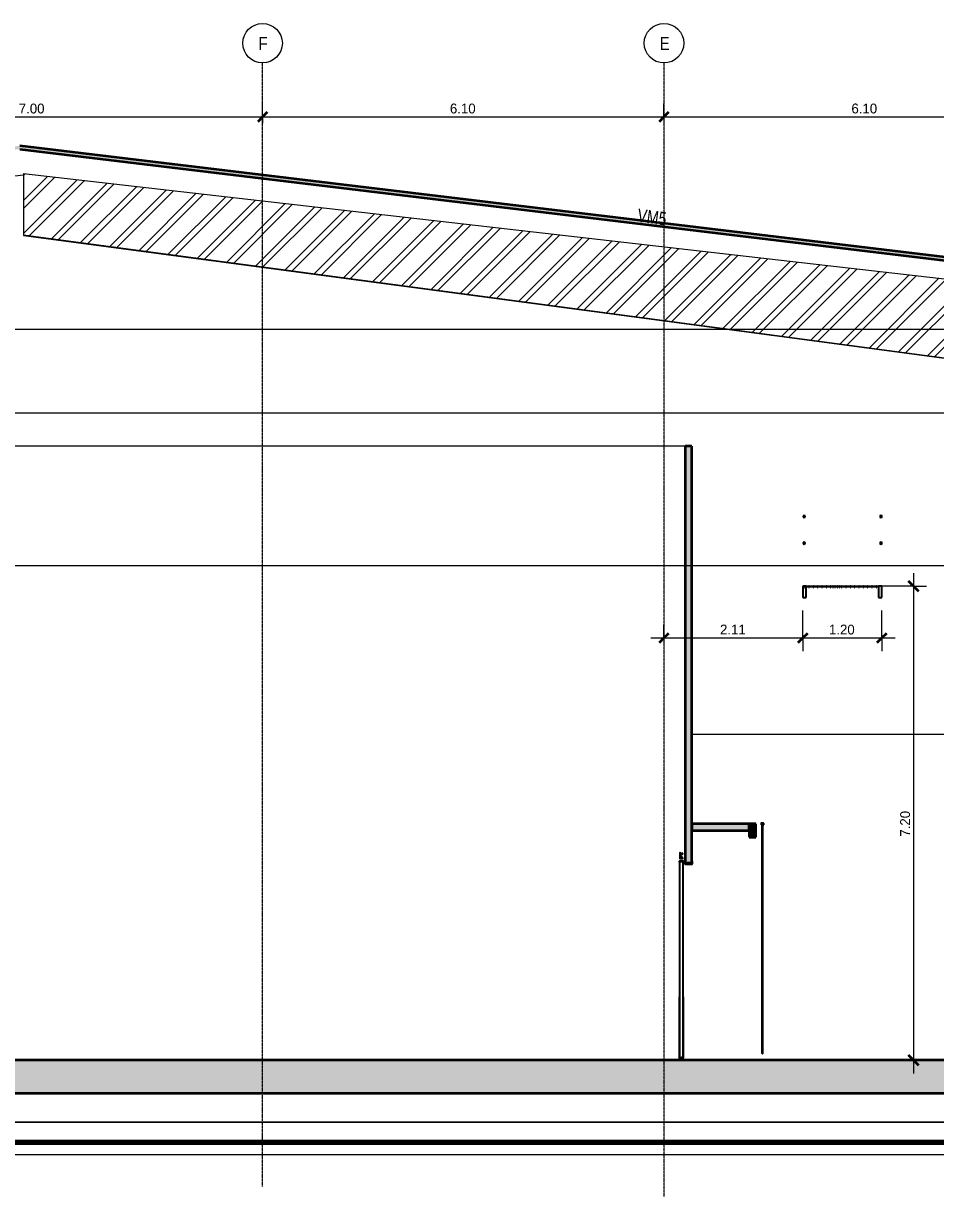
# Model space of a CAD drawing. Header units: centimetres. Extents: x -6716 to 10697, y -285 to 1669.
# Drawn here: x -4132 to -2746, y -113 to 1669 of the extents above; entities that cross this region are included whole.
import ezdxf

# ---------------------------------------------------------------- set-up
doc = ezdxf.new("R2010")
doc.units = ezdxf.units.CM
doc.linetypes.add('Centre', pattern=[3.175, 0.635, -0.475, 1.59, -0.475])
doc.linetypes.add('Grid Line', pattern=[2.2225, 1.27, -0.3175, 0.3175, -0.3175])
for name, color, linetype, lineweight in [('A-ANNO-DIMS', 7, 'Continuous', 9), ('A-ANNO-DIMS-100', 7, 'Continuous', 9), ('A-CLNG', 7, 'Continuous', 9), ('A-DOOR', 7, 'Continuous', 9), ('A-FLOR', 7, 'Continuous', 9), ('A-FLOR-HRAL', 7, 'Continuous', 9), ('A-FLOR-LEVL', 7, 'Continuous', 9), ('A-FLOR-PATT', 7, 'Continuous', 35), ('A-GENM', 7, 'Continuous', 9), ('A-ROOF', 7, 'Continuous', 9), ('A-ROOF-PATT', 7, 'Continuous', 35), ('A-WALL-PATT', 7, 'Continuous', 35), ('C-BLDG-PADS', 7, 'Continuous', 9), ('C-TOPO', 7, 'Continuous', 9), ('I-WALL', 7, 'Continuous', 9), ('S-BEAM', 7, 'Continuous', 9), ('S-BEAM-IDEN', 7, 'Continuous', 18), ('S-GRID', 7, 'Continuous', 9), ('S-GRID-IDEN', 7, 'Continuous', 9)]:
    doc.layers.add(name, color=color, linetype=linetype, lineweight=lineweight)
doc.styles.add('Century Gothic_1', font='GOTHIC.TTF', dxfattribs={"height": 15})
doc.styles.add('Century Gothic_2', font='GOTHIC.TTF', dxfattribs={"width": 0.8, "height": 20})
doc.styles.add('Saira Condensed', font='SairaCondensed-Regular.ttf', dxfattribs={"height": 20})
doc.dimstyles.new('FCA_N_Cotas_E100', dxfattribs={"dimscale": 30.48, "dimtxt": 15.662524, "dimasz": 0.492126, "dimexe": 0.656168, "dimexo": 0.656168, "dimgap": 0.032808, "dimtad": 1, "dimlfac": 0.01, "dimrnd": 0.01, "dimzin": 0, "dimdsep": 46, "dimtxsty": 'Century Gothic_1', "dimblk1": 'OBLIQUE', "dimblk2": 'OBLIQUE', "dimsah": 1, "dimcen": 0.09, "dimdle": 0.656168, "dimadec": 3, "dimazin": 2, "dimtfac": 1, "dimtdec": 4, "dimtix": 1, "dimtmove": 0, "dimatfit": 3, "dimfxl": 1, "dimtvp": 1, "dimtolj": 1, "dimtzin": 0, "dimarcsym": 2})
pattern_1 = [(45, (0, 0), (-25.14472, 25.14472), []), (45, (0, 38.1), (-25.14472, 25.14472), [])]

# ---------------------------------------------------------------- blocks, each defined once
blk = doc.blocks.new('Doors-Door-sets- LAHET-LAH010005 - 2_10 x 3_00-1584137-Elevación Eje 23')
at = {"layer": 'A-DOOR', "color": 254, "lineweight": 25, "true_color": 0xcccccc}
for p, q in [((-3135.2, 396.4), (-3135.2, 394.9)), ((-3135.2, 394.9), (-3135.2, 394.7)), ((-3135.1, 394.7), (-3135.1, 396.3)), ((-3129.4, 395.4), (-3135.1, 395.4)), ((-3135.1, 395.4), (-3135.1, 97.9)), ((-3129.4, 396.6), (-3135, 396.6)), ((-3135, 396.4), (-3134.9, 396.4)), ((-3134.5, 408.8), (-3134.8, 407.1)), ((-3134.8, 407.1), (-3134.8, 402.8)), ((-3134.8, 402.8), (-3134.5, 400.9)), ((-3134.8, 396.3), (-3134.8, 395.8)), ((-3134.5, 400.9), (-3134.7, 400.7)), ((-3134.7, 400.5), (-3130.3, 400.5)), ((-3134.7, 395.8), (-3134.7, 396.4)), ((-3134.4, 395.8), (-3134.7, 395.8)), ((-3134.7, 395.7), (-3134.4, 395.7)), ((-3134.6, 396.4), (-3129.5, 396.4)), ((-3134.1, 409), (-3134.4, 409)), ((-3134.4, 395.7), (-3134.4, 395.8)), ((-3134, 403.5), (-3134, 406.9)), ((-3133.8, 402.5), (-3134, 403.5)), ((-3133.9, 408.3), (-3133.9, 408.7)), ((-3133.3, 408.3), (-3133.9, 408.3)), ((-3133.9, 407.5), (-3133.9, 408.1)), ((-3133.9, 408.1), (-3133.3, 408.1)), ((-3130.7, 407.5), (-3133.9, 407.5)), ((-3133.8, 407.1), (-3130.6, 407.1)), ((-3132.4, 403.7), (-3133.8, 402.5)), ((-3133.3, 408.1), (-3133.3, 408.3)), ((-3131.9, 403.7), (-3132.4, 403.7)), ((-3130.5, 402.5), (-3131.9, 403.7)), ((-3130.6, 408.3), (-3131.4, 408.3)), ((-3131.4, 408.3), (-3131.4, 408.1)), ((-3131.4, 408.1), (-3130.7, 408.1)), ((-3130.7, 408.1), (-3130.7, 407.5)), ((-3130.4, 402.5), (-3130.5, 402.5)), ((-3130.4, 407.2), (-3130.4, 408.1)), ((-3130.4, 400.9), (-3130.4, 402.5)), ((-3130.2, 400.7), (-3130.4, 400.9)), ((-3130.2, 395.3), (-3130.2, 394.4)), ((-3129.4, 395.4), (-3130.1, 395.4)), ((-3130.1, 394.5), (-3130.1, 395.2)), ((-3130.1, 394.3), (-3130, 394.2)), ((-3130, 395.2), (-3129.4, 395.2)), ((-3129.4, 394.4), (-3130, 394.4)), ((-3130, 394.2), (-3130, 394.3)), ((-3130, 394.3), (-3129.9, 394.2)), ((-3129.2, 395.3), (-3129.9, 395)), ((-3129.9, 394.8), (-3129.2, 394.5)), ((-3129.9, 394.2), (-3129.8, 394.3)), ((-3129.8, 393.8), (-3129.9, 393.7)), ((-3129.8, 394.3), (-3129.8, 394.2)), ((-3129.8, 394.2), (-3129.8, 393.8)), ((-3129.8, 393.6), (-3129.6, 393.8)), ((-3129.4, 395.8), (-3129.7, 395.8)), ((-3129.7, 395.8), (-3129.7, 395.7)), ((-3129.7, 395.7), (-3129.4, 395.7)), ((-3129.6, 393.8), (-3129.6, 394.3)), ((-3129.6, 394.3), (-3129.4, 394.3)), ((-3129.4, 396.4), (-3129.4, 395.8)), ((-3129.4, 395.7), (-3129.4, 395.4)), ((-3129.4, 97.9), (-3129.4, 395.4)), ((-3129.4, 395.2), (-3129.4, 395.1)), ((-3129.4, 395.1), (-3129.2, 395.1)), ((-3129.2, 394.6), (-3129.4, 394.6)), ((-3129.4, 394.6), (-3129.4, 394.4)), ((-3129.4, 394.3), (-3129.4, 393.3)), ((-3129.4, 393.3), (-3129.3, 393.3)), ((-3129.2, 395.1), (-3129.2, 396.5)), ((-3129.2, 396.1), (-3129.2, 395.3)), ((-3127.7, 396.1), (-3129.2, 396.1)), ((-3129.2, 393.4), (-3129.2, 394.6)), ((-3129.2, 394.5), (-3129.2, 393.6)), ((-3129.2, 393.6), (-3127.7, 393.6)), ((-3129.1, 393.8), (-3129.1, 396)), ((-3129.1, 396), (-3127.7, 396)), ((-3127.7, 393.8), (-3129.1, 393.8)), ((-3126.5, 401), (-3126.7, 400)), ((-3126.7, 400), (-3126.7, 392.1)), ((-3126.6, 400), (-3126.4, 401)), ((-3126.6, 392.2), (-3126.6, 400)), ((-3126.4, 401), (-3126.5, 401)), ((-3116.3, 397), (-3116.4, 397)), ((-3116.4, 397), (-3116.1, 396)), ((-3116, 396), (-3116.3, 397)), ((-3116.1, 396), (-3116.1, 392.2)), ((-3116, 392.1), (-3116, 396)), ((-3126.6, 392), (-3116.1, 392)), ((-3116.2, 392.1), (-3126.5, 392.1)), ((-3135.4, 190.1), (-3135.4, 100.1)), ((-3135.1, 190.1), (-3135.4, 190.1)), ((-3135.1, 100.1), (-3135.1, 190.1)), ((-3129.1, 190.1), (-3129.4, 190.1)), ((-3129.4, 190.1), (-3129.4, 100.1)), ((-3129.1, 100.1), (-3129.1, 190.1)), ((-3135.6, 98.1), (-3136.3, 97.3)), ((-3136.3, 97.3), (-3134.9, 95.5)), ((-3134.6, 95.7), (-3135.8, 97.3)), ((-3135.8, 97.3), (-3134.7, 97.3)), ((-3135.6, 99.7), (-3135.6, 98.1)), ((-3135.4, 100.1), (-3135.1, 100.1)), ((-3135.2, 97.5), (-3135.2, 100.1)), ((-3135.2, 99.4), (-3135.2, 99.2)), ((-3135.2, 99.2), (-3135.2, 97.7)), ((-3134.7, 97.5), (-3135.2, 97.5)), ((-3135.1, 97.8), (-3135.1, 99.4)), ((-3135.1, 97.9), (-3129.4, 97.9)), ((-3134.9, 97.7), (-3135, 97.7)), ((-3135, 97.5), (-3129.4, 97.5)), ((-3134.8, 98.3), (-3134.8, 97.8)), ((-3134.4, 98.4), (-3134.7, 98.4)), ((-3134.7, 97.7), (-3134.7, 98.3)), ((-3134.7, 98.3), (-3134.4, 98.3)), ((-3134.7, 97.3), (-3134.7, 97.5)), ((-3129.5, 97.7), (-3134.6, 97.7)), ((-3134.4, 98.3), (-3134.4, 98.4)), ((-3129.5, 97.5), (-3132.2, 97.5)), ((-3132.2, 97.5), (-3132.2, 97.3)), ((-3132.2, 97.3), (-3130.2, 97.3)), ((-3130.2, 97.3), (-3131.4, 97.3)), ((-3131.4, 97.1), (-3130.3, 97.1)), ((-3130.2, 99.7), (-3130.2, 98.8)), ((-3130.2, 97), (-3130.2, 95.4)), ((-3130, 99.9), (-3130.1, 99.8)), ((-3130.1, 98.9), (-3130.1, 99.6)), ((-3130.1, 98.7), (-3129.4, 98.7)), ((-3129.9, 99.9), (-3130, 99.8)), ((-3130, 99.8), (-3130, 99.9)), ((-3130, 99.7), (-3129.4, 99.7)), ((-3129.4, 98.9), (-3130, 98.9)), ((-3130, 95.4), (-3130, 97.1)), ((-3130, 97.1), (-3129.5, 94.8)), ((-3129.9, 100.4), (-3129.8, 100.3)), ((-3129.8, 99.8), (-3129.9, 99.9)), ((-3129.6, 100.3), (-3129.8, 100.5)), ((-3129.8, 100.3), (-3129.8, 99.9)), ((-3129.8, 99.9), (-3129.8, 99.8)), ((-3129.4, 98.4), (-3129.7, 98.4)), ((-3129.7, 98.4), (-3129.7, 98.3)), ((-3129.7, 98.3), (-3129.4, 98.3)), ((-3129.6, 99.8), (-3129.6, 100.3)), ((-3129.4, 99.8), (-3129.6, 99.8)), ((-3129.1, 94.5), (-3129.5, 97.5)), ((-3129.3, 100.8), (-3129.4, 100.8)), ((-3129.4, 100.8), (-3129.4, 99.8)), ((-3129.4, 100.1), (-3129.1, 100.1)), ((-3129.4, 99.7), (-3129.4, 99.5)), ((-3129.4, 99.5), (-3129.2, 99.5)), ((-3129.2, 99), (-3129.4, 99)), ((-3129.4, 99), (-3129.4, 98.9)), ((-3129.4, 98.7), (-3129.4, 98.4)), ((-3129.4, 98.3), (-3129.4, 97.7)), ((-3129.2, 99.5), (-3129.2, 100.7)), ((-3129.2, 97.6), (-3129.2, 99))]:
    blk.add_line(p, q, dxfattribs=at)
for centre, radius, start, end in [((-3135, 396.4), 0.196, 90, 180), ((-3135.1, 394.7), 0.05, 193.6477, 16.3523), ((-3135, 396.3), 0.0499, 90, 179.8798), ((-3134.9, 396.3), 0.0508, 0.224, 90), ((-3134.7, 400.6), 0.0991, 133.3468, 270), ((-3134.7, 395.8), 0.146, 180.224, 270.3636), ((-3134.6, 396.4), 0.057, 89.9178, 179.8182), ((-3134.4, 408.8), 0.198, 90.6467, 171.0274), ((-3134.4, 395.7), 0.0565, 270.3636, 0), ((-3134.1, 408.8), 0.208, 341.6838, 90.6467), ((-3133.8, 406.9), 0.212, 90, 180), ((-3130.6, 408.1), 0.141, 360, 90), ((-3130.6, 407.2), 0.141, 270, 0), ((-3130.3, 400.6), 0.103, 270, 46.6532), ((-3130.1, 395.3), 0.1, 90, 180), ((-3130.1, 394.4), 0.104, 180, 284.8169), ((-3130, 395.2), 0.0612, 90, 180), ((-3130, 394.5), 0.0612, 180, 270), ((-3129.8, 394.9), 0.15, 105.2981, 254.7019), ((-3129.8, 393.7), 0.0599, 120.3449, 329.6551), ((-3129.7, 395.7), 0.0575, 180, 275.477), ((-3129.5, 396.4), 0.0607, 0, 89.9178), ((-3129.4, 396.5), 0.156, 0, 90), ((-3129.3, 393.4), 0.0939, 270, 0), ((-3128, 394.9), 1.28, 282.9983, 77.0017), ((-3128, 394.9), 1.13, 283.4892, 76.5108), ((-3126.5, 392.2), 0.1, 180.0125, 270), ((-3116.2, 392.2), 0.1, 270, 359.9744), ((-3126.6, 392.1), 0.1, 180, 270), ((-3116.1, 392.1), 0.1, 270, 0), ((-3135.2, 99.7), 0.4, 90, 180), ((-3135.1, 99.4), 0.05, 343.6477, 166.3523), ((-3135, 97.7), 0.196, 180, 270), ((-3135, 97.8), 0.0499, 180.1202, 270), ((-3134.9, 97.8), 0.0508, 270, 359.776), ((-3134.7, 95.6), 0.2, 209.2065, 30.7935), ((-3134.7, 98.3), 0.146, 89.6364, 179.776), ((-3134.6, 97.7), 0.057, 180.1818, 270.0822), ((-3134.4, 98.4), 0.0565, 0, 89.6364), ((-3131.4, 97.2), 0.1, 90, 270), ((-3130.5, 96.9), 0.255, 31.7199, 58.2801), ((-3130.1, 99.7), 0.104, 75.1831, 180), ((-3130.1, 98.8), 0.1, 180, 270), ((-3130.2, 97.1), 0.2, 0, 90), ((-3130.2, 97.1), 0.2, 0, 90), ((-3130.1, 95.4), 0.1, 180, 0), ((-3130, 99.6), 0.0612, 90, 180), ((-3130, 98.9), 0.0612, 180, 270), ((-3129.8, 100.4), 0.0599, 30.3449, 239.6551), ((-3129.5, 94.4), 0.4, 90, 15), ((-3129.5, 94.4), 0.35, 0, 180), ((-3129.5, 94.4), 0.35, 180, 0), ((-3129.7, 98.4), 0.0575, 84.523, 180), ((-3129.5, 97.7), 0.0607, 270.0822, 0), ((-3129.4, 97.6), 0.156, 270, 0), ((-3129.3, 100.7), 0.0939, 0, 90)]:
    blk.add_arc(centre, radius, start, end, dxfattribs=at)
blk = doc.blocks.new('FCA_N_Cortina Plastico Industrial - 4_90x3_00-1685725-Elevación Eje 23')
at = {"layer": 'A-GENM', "color": 254, "true_color": 0xe5e5e5}
for p, q in [((-3011.1, 453.8), (-3011.6, 453.3)), ((-3011.6, 453.3), (-3011.2, 453.6)), ((-3011.6, 453.3), (-3011.6, 453.3)), ((-3010.4, 454.7), (-3011.2, 454)), ((-3011.2, 453.9), (-3011.1, 453.8)), ((-3011, 453.8), (-3011.1, 453.9)), ((-3011, 454), (-3010.3, 454.6)), ((-3008.3, 454.7), (-3010.4, 454.7)), ((-3010.3, 454.6), (-3008.3, 454.6)), ((-3009.8, 449.5), (-3009.8, 450.7)), ((-3009.7, 451.4), (-3009.7, 450.7)), ((-3009.7, 109.1), (-3009.7, 449.5)), ((-3009.5, 450.7), (-3009.5, 451.1)), ((-3009.4, 451.1), (-3009.5, 451.1)), ((-3009.2, 450.7), (-3009.5, 450.7)), ((-3009.5, 449.5), (-3009.1, 449.5)), ((-3009.4, 451.1), (-3009.4, 450.7)), ((-3009.2, 451.1), (-3009.2, 450.7)), ((-3009.2, 449.9), (-3009.1, 449.9)), ((-3009.1, 450.7), (-3009.1, 451.4)), ((-3009.1, 449.9), (-3009.1, 450.1)), ((-3009, 451.4), (-3009, 450.7)), ((-3008.9, 109.1), (-3008.9, 449.5)), ((-3008.8, 449.5), (-3008.8, 450.7)), ((-3008.8, 450.7), (-3008.8, 450.7)), ((-3008.8, 449.5), (-3008.8, 450.7)), ((-3008.8, 449.5), (-3008.8, 449.5)), ((-3007.5, 454), (-3008.3, 454.7)), ((-3008.3, 454.6), (-3007.6, 454)), ((-3007.5, 453.9), (-3007.6, 453.8)), ((-3009.9, 109), (-3010, 107.6)), ((-3010, 107.6), (-3010, 105)), ((-3009.7, 109.1), (-3009.7, 109.1)), ((-3008.9, 109.1), (-3009.6, 109.1)), ((-3009.6, 109.1), (-3009, 109.1)), ((-3009.1, 109), (-3009.5, 109)), ((-3008.9, 109.1), (-3009, 109.1)), ((-3008.9, 109.1), (-3008.9, 109.1)), ((-3008.8, 109), (-3008.6, 107.6)), ((-3008.8, 109), (-3008.6, 107.6)), ((-3008.8, 109), (-3008.8, 109)), ((-3008.6, 107.6), (-3008.7, 107.6)), ((-3008.6, 107.6), (-3008.6, 105)), ((-3010, 105), (-3009.9, 104.1)), ((-3009.7, 104), (-3009.1, 104)), ((-3009.7, 104), (-3008.9, 104)), ((-3009.7, 104), (-3008.9, 104)), ((-3009.7, 104), (-3008.9, 104)), ((-3009.6, 104), (-3008.9, 104)), ((-3009.1, 104.1), (-3009.5, 104.1)), ((-3009, 104), (-3008.9, 104)), ((-3008.6, 105), (-3008.8, 104.1)), ((-3008.6, 105), (-3008.8, 104.1)), ((-3008.8, 104.1), (-3008.8, 104.1)), ((-3008.6, 105), (-3008.7, 105))]:
    blk.add_line(p, q, dxfattribs=at)
at = {"layer": 'A-GENM', "color": 254, "lineweight": 25, "true_color": 0xcccccc}
for p, q in [((-3011, 453.9), (-3011.3, 453.5)), ((-3011.3, 453.5), (-3011.3, 451.4)), ((-3011.3, 451.4), (-3007.3, 451.4)), ((-3007.5, 454), (-3011.1, 454)), ((-3011.1, 453.9), (-3011, 453.9)), ((-3009.5, 450.7), (-3009.8, 450.7)), ((-3009.8, 450.7), (-3009.8, 449.5)), ((-3009.8, 449.5), (-3009.6, 449.5)), ((-3009.6, 449.5), (-3009.7, 449.5)), ((-3009.7, 449.5), (-3009.7, 109.1)), ((-3009.6, 109.1), (-3009.6, 449.5)), ((-3009.5, 449.5), (-3009.5, 450.7)), ((-3008.8, 450.7), (-3009.1, 450.7)), ((-3009.1, 450.7), (-3009.1, 449.5)), ((-3009.1, 449.5), (-3008.9, 449.5)), ((-3008.9, 449.5), (-3009, 449.5)), ((-3009, 449.5), (-3009, 109.1)), ((-3008.9, 109.1), (-3008.9, 449.5)), ((-3008.8, 449.5), (-3008.8, 450.7)), ((-3007.3, 453.5), (-3007.6, 453.9)), ((-3007.6, 453.9), (-3007.5, 453.9)), ((-3007.3, 451.4), (-3007.3, 453.5)), ((-3009.8, 109), (-3010, 107.6)), ((-3010, 107.6), (-3010, 105)), ((-3009.7, 109.1), (-3009.6, 109.1)), ((-3009.3, 107.6), (-3009.5, 109)), ((-3009.1, 109), (-3009.3, 107.6)), ((-3009.3, 105), (-3009.3, 107.6)), ((-3009.3, 107.6), (-3009.3, 105)), ((-3009, 109.1), (-3008.9, 109.1)), ((-3008.7, 107.6), (-3008.8, 109)), ((-3008.7, 105), (-3008.7, 107.6)), ((-3010, 105), (-3009.8, 104.1)), ((-3009.5, 104.1), (-3009.3, 105)), ((-3009.3, 105), (-3009.1, 104.1)), ((-3008.8, 104.1), (-3008.7, 105))]:
    blk.add_line(p, q, dxfattribs=at)
at = {"layer": 'A-GENM', "color": 254, "lineweight": 25, "true_color": 0xcccccc, "flags": 128}
for points in [[(-3009.5, 109), (-3009.5, 109), (-3009.5, 109), (-3009.5, 109.1), (-3009.6, 109.1), (-3009.6, 109.1), (-3009.7, 109.1), (-3009.7, 109.1), (-3009.7, 109.1), (-3009.8, 109), (-3009.8, 109), (-3009.8, 109)], [(-3008.8, 109), (-3008.8, 109), (-3008.8, 109), (-3008.9, 109.1), (-3008.9, 109.1), (-3008.9, 109.1), (-3009, 109.1), (-3009, 109.1), (-3009.1, 109.1), (-3009.1, 109), (-3009.1, 109), (-3009.1, 109)], [(-3009.8, 104.1), (-3009.8, 104.1), (-3009.8, 104.1), (-3009.7, 104), (-3009.7, 104), (-3009.7, 104), (-3009.6, 104), (-3009.6, 104), (-3009.5, 104), (-3009.5, 104.1), (-3009.5, 104.1), (-3009.5, 104.1)], [(-3009.1, 104.1), (-3009.1, 104.1), (-3009.1, 104.1), (-3009.1, 104), (-3009, 104), (-3009, 104), (-3008.9, 104), (-3008.9, 104), (-3008.9, 104), (-3008.8, 104.1), (-3008.8, 104.1), (-3008.8, 104.1)]]:
    blk.add_lwpolyline(points, dxfattribs=at)
at = {"layer": 'A-GENM', "color": 254, "true_color": 0xe5e5e5}
for centre, radius, start, end in [((-3011.1, 453.9), 0.0748, 140.3469, 223.8924), ((-3007.5, 453.9), 0.111, 311.5989, 43.8328)]:
    blk.add_arc(centre, radius, start, end, dxfattribs=at)
at = {"layer": 'A-GENM', "color": 254, "lineweight": 25, "true_color": 0xcccccc}
for centre, start, end in [((-3011.1, 453.9), 90, 270), ((-3007.5, 453.9), 270, 90)]:
    blk.add_arc(centre, 0.075, start, end, dxfattribs=at)
at = {"layer": 'A-GENM', "color": 254, "true_color": 0xe5e5e5}
for centre, major_axis, start_param, end_param in [((-3009.4, 451.1), (0, 0.13), 0.261799, 1.308997), ((-3009.4, 451.1), (0, 0.13), 0.261799, 1.308997), ((-3009.4, 451.1), (0, 0.13), 0.261799, 1.308997), ((-3009.4, 451.1), (0, 0.13), 4.712389, 7.853982), ((-3009.3, 451.1), (0, 0.13), 5.759587, 7.853982), ((-3009.3, 451.1), (0, 0.13), 5.759587, 7.853982), ((-3009.3, 451.1), (0, 0.13), 5.759587, 7.853982), ((-3009.3, 451.1), (0, 0.13), 5.759587, 7.853982), ((-3009.4, 451.1), (0, 0.13), 4.974188, 6.021386), ((-3009.4, 451.1), (0, 0.13), 4.974188, 6.021386), ((-3009.4, 451.1), (0, 0.13), 4.974188, 6.021386), ((-3009.7, 450.3), (0, 0.502), 4.287339, 5.133492), ((-3009.2, 449.9), (0, 0.0841), 3.141593, 4.38868), ((-3009.6, 450.3), (0, 0.502), 4.287339, 4.921954), ((-3009.1, 449.9), (0, 0.0841), 3.141593, 3.344856), ((-3009.7, 108.9), (0, 0.162), 0.373021, 1.367745), ((-3009.7, 108.9), (0, 0.162), 0.373021, 1.367745), ((-3009.7, 108.9), (0, 0.162), 6.158845, 7.650931), ((-3009.7, 108.9), (0, 0.162), 4.91544, 5.910164), ((-3009.7, 108.9), (0, 0.162), 4.91544, 5.910164), ((-3009.7, 108.9), (0, 0.162), 4.91544, 5.910164), ((-3008.9, 108.9), (0, 0.162), 0.373021, 1.367745), ((-3008.9, 108.9), (0, 0.162), 0.373021, 1.367745), ((-3008.9, 108.9), (0, 0.162), 0.373021, 1.367745), ((-3008.9, 108.9), (0, 0.162), 0.373021, 1.367745), ((-3008.9, 108.9), (0, 0.162), 4.91544, 5.910164), ((-3008.9, 108.9), (0, 0.162), 4.91544, 5.910164), ((-3008.9, 108.9), (0, 0.162), 4.91544, 5.910164), ((-3008.9, 108.9), (0, 0.162), 4.91544, 6.158845), ((-3009.7, 104.2), (0, 0.161), 1.779716, 4.50347), ((-3009.7, 104.2), (0, 0.161), 1.779716, 4.50347), ((-3009.7, 104.2), (0, 0.161), 1.779716, 4.50347), ((-3008.9, 104.2), (0, 0.161), 1.779716, 4.50347), ((-3008.9, 104.2), (0, 0.161), 1.779716, 4.50347), ((-3008.9, 104.2), (0, 0.161), 1.779716, 4.50347), ((-3008.9, 104.2), (0, 0.161), 1.779716, 4.50347)]:
    blk.add_ellipse(centre, major_axis=major_axis, ratio=0.996195, start_param=start_param, end_param=end_param, dxfattribs=at)
blk = doc.blocks.new('PQ_RVR_ARQ-01_ZZ_ZZ_MO_T_A_rvt-1-Elevación Eje 23')
at = {"layer": 'A-FLOR-PATT', "lineweight": 9, "true_color": 0xeaeaea}
blk.add_hatch(color=254, dxfattribs=at).paths.add_polyline_path([(-3093.7, 443.2), (-3029.1, 443.2), (-3029.1, 453.2), (-3116.4, 453.2), (-3116.4, 443.2)])
at = {"layer": 'A-ROOF-PATT', "lineweight": 9, "true_color": 0xeaeaea}
blk.add_hatch(color=254, dxfattribs=at).paths.add_polyline_path([(-2160.9, 1240.2), (-2160.9, 1245.2), (-4136.8, 1483.4), (-6109.6, 1250.8), (-6109.6, 1245.8), (-4136.8, 1478.4), (-2180.3, 1242.5)])
at = {"layer": 'A-WALL-PATT', "lineweight": 9, "true_color": 0xeaeaea}
for points in [[(-3116.4, 394), (-3116.4, 1027), (-3126.4, 1027), (-3126.4, 394)], [(-3019.1, 433), (-3019.1, 453.2), (-3029.1, 453.2), (-3029.1, 433), (-3028.6, 433)]]:
    blk.add_hatch(color=254, dxfattribs=at).paths.add_polyline_path(points)
at = {"layer": 'A-CLNG', "color": 254, "lineweight": 18, "true_color": 0xe5e5e5}
for p, q in [((-3126.4, 1027), (-5882.7, 1027)), ((-2379.4, 588.8), (-3116.4, 588.8))]:
    blk.add_line(p, q, dxfattribs=at)
at = {"layer": 'A-FLOR', "color": 254, "lineweight": 35, "true_color": 0xcccccc}
for p, q in [((-3029.1, 453.2), (-3116.4, 453.2)), ((-3116.4, 453.2), (-3116.4, 443.2)), ((-3029.1, 443.2), (-3029.1, 453.2)), ((-3116.4, 443.2), (-3029.1, 443.2)), ((-2349.4, 94), (-5918.3, 94)), ((-5918.3, 44), (-2349.4, 44))]:
    blk.add_line(p, q, dxfattribs=at)
at = {"layer": 'A-ROOF', "color": 254, "lineweight": 35, "true_color": 0xcccccc}
for p, q in [((-2160.9, 1245.2), (-4136.8, 1483.4)), ((-4136.8, 1478.4), (-2160.9, 1240.2))]:
    blk.add_line(p, q, dxfattribs=at)
at = {"layer": 'C-BLDG-PADS', "color": 254, "lineweight": 18, "true_color": 0xdadada}
for p, q in [((-2349.4, 0), (-5918.3, 0)), ((-5918.3, -30.5), (-2349.4, -30.5))]:
    blk.add_line(p, q, dxfattribs=at)
at = {"layer": 'C-TOPO', "color": 254, "lineweight": 70, "true_color": 0xdadada}
blk.add_line((-4781.4, -30.5), (-2732.8, -30.5), dxfattribs=at)
at = {"layer": 'C-TOPO', "color": 254, "true_color": 0xdadada}
blk.add_line((-4781.4, -30.5), (-2732.8, -30.5), dxfattribs=at)
at = {"layer": 'I-WALL', "color": 254, "lineweight": 35, "true_color": 0xcccccc}
for p, q in [((-3116.4, 1027), (-3126.4, 1027)), ((-3126.4, 1027), (-3126.4, 394)), ((-3116.4, 394), (-3116.4, 1027)), ((-3019.1, 453.2), (-3029.1, 453.2)), ((-3029.1, 453.2), (-3029.1, 433)), ((-3019.1, 433), (-3019.1, 453.2)), ((-3029.1, 433), (-3019.1, 433)), ((-3126.4, 394), (-3116.4, 394))]:
    blk.add_line(p, q, dxfattribs=at)
at = {"layer": 'A-DOOR', "color": 254, "lineweight": 70, "true_color": 0xdadada}
blk.add_blockref('Doors-Door-sets- LAHET-LAH010005 - 2_10 x 3_00-1584137-Elevación Eje 23', (0, 0), dxfattribs=at)
at = {"layer": 'A-GENM', "color": 254, "lineweight": 70, "true_color": 0xdadada}
blk.add_blockref('FCA_N_Cortina Plastico Industrial - 4_90x3_00-1685725-Elevación Eje 23', (0, 0), dxfattribs=at)
blk = doc.blocks.new('M_RVR_Grating - 1_12 x 1_00-1792500-Elevación Eje 23')
at = {"layer": 'A-GENM', "lineweight": 25}
for p, q in [((-2942.7, 814.2), (-2947.7, 814.2)), ((-2947.7, 814.2), (-2947.7, 797.2)), ((-2944.9, 814.2), (-2945.2, 814.2)), ((-2945.2, 814.2), (-2945.2, 812.1)), ((-2945.2, 812.1), (-2944.9, 812.1)), ((-2944.9, 812.1), (-2944.9, 814.2)), ((-2942.7, 797.2), (-2942.7, 814.2)), ((-2941.6, 814.2), (-2941.9, 814.2)), ((-2941.9, 814.2), (-2941.9, 812.1)), ((-2941.9, 812.1), (-2941.6, 812.1)), ((-2941.6, 812.1), (-2941.6, 814.2)), ((-2938.3, 814.2), (-2938.6, 814.2)), ((-2938.6, 814.2), (-2938.6, 812.1)), ((-2938.6, 812.1), (-2938.3, 812.1)), ((-2938.3, 812.1), (-2938.3, 814.2)), ((-2935, 814.2), (-2935.3, 814.2)), ((-2935.3, 814.2), (-2935.3, 812.1)), ((-2935.3, 812.1), (-2935, 812.1)), ((-2935, 812.1), (-2935, 814.2)), ((-2931.7, 814.2), (-2932, 814.2)), ((-2932, 814.2), (-2932, 812.1)), ((-2932, 812.1), (-2931.7, 812.1)), ((-2931.7, 812.1), (-2931.7, 814.2)), ((-2928.4, 814.2), (-2928.7, 814.2)), ((-2928.7, 814.2), (-2928.7, 812.1)), ((-2928.7, 812.1), (-2928.4, 812.1)), ((-2928.4, 812.1), (-2928.4, 814.2)), ((-2925.1, 814.2), (-2925.4, 814.2)), ((-2925.4, 814.2), (-2925.4, 812.1)), ((-2925.4, 812.1), (-2925.1, 812.1)), ((-2925.1, 812.1), (-2925.1, 814.2)), ((-2921.8, 814.2), (-2922.1, 814.2)), ((-2922.1, 814.2), (-2922.1, 812.1)), ((-2922.1, 812.1), (-2921.8, 812.1)), ((-2921.8, 812.1), (-2921.8, 814.2)), ((-2918.5, 814.2), (-2918.8, 814.2)), ((-2918.8, 814.2), (-2918.8, 812.1)), ((-2918.8, 812.1), (-2918.5, 812.1)), ((-2918.5, 812.1), (-2918.5, 814.2)), ((-2915.2, 814.2), (-2915.5, 814.2)), ((-2915.5, 814.2), (-2915.5, 812.1)), ((-2915.5, 812.1), (-2915.2, 812.1)), ((-2915.2, 812.1), (-2915.2, 814.2)), ((-2911.9, 814.2), (-2912.2, 814.2)), ((-2912.2, 814.2), (-2912.2, 812.1)), ((-2912.2, 812.1), (-2911.9, 812.1)), ((-2911.9, 812.1), (-2911.9, 814.2)), ((-2908.6, 814.2), (-2908.9, 814.2)), ((-2908.9, 814.2), (-2908.9, 812.1)), ((-2908.9, 812.1), (-2908.6, 812.1)), ((-2908.6, 812.1), (-2908.6, 814.2)), ((-2905.3, 814.2), (-2905.6, 814.2)), ((-2905.6, 814.2), (-2905.6, 812.1)), ((-2905.6, 812.1), (-2905.3, 812.1)), ((-2905.3, 812.1), (-2905.3, 814.2)), ((-2902, 814.2), (-2902.3, 814.2)), ((-2902.3, 814.2), (-2902.3, 812.1)), ((-2902.3, 812.1), (-2902, 812.1)), ((-2902, 812.1), (-2902, 814.2)), ((-2898.7, 814.2), (-2899, 814.2)), ((-2899, 814.2), (-2899, 812.1)), ((-2899, 812.1), (-2898.7, 812.1)), ((-2898.7, 812.1), (-2898.7, 814.2)), ((-2895.4, 814.2), (-2895.7, 814.2)), ((-2895.7, 814.2), (-2895.7, 812.1)), ((-2895.7, 812.1), (-2895.4, 812.1)), ((-2895.4, 812.1), (-2895.4, 814.2)), ((-2892.1, 814.2), (-2892.4, 814.2)), ((-2892.4, 814.2), (-2892.4, 812.1)), ((-2892.4, 812.1), (-2892.1, 812.1)), ((-2892.1, 812.1), (-2892.1, 814.2)), ((-2888.8, 814.2), (-2889.1, 814.2)), ((-2889.1, 814.2), (-2889.1, 812.1)), ((-2889.1, 812.1), (-2888.8, 812.1)), ((-2888.8, 812.1), (-2888.8, 814.2)), ((-2885.5, 814.2), (-2885.8, 814.2)), ((-2885.8, 814.2), (-2885.8, 812.1)), ((-2885.8, 812.1), (-2885.5, 812.1)), ((-2885.5, 812.1), (-2885.5, 814.2)), ((-2882.2, 814.2), (-2882.5, 814.2)), ((-2882.5, 814.2), (-2882.5, 812.1)), ((-2882.5, 812.1), (-2882.2, 812.1)), ((-2882.2, 812.1), (-2882.2, 814.2)), ((-2878.9, 814.2), (-2879.2, 814.2)), ((-2879.2, 814.2), (-2879.2, 812.1)), ((-2879.2, 812.1), (-2878.9, 812.1)), ((-2878.9, 812.1), (-2878.9, 814.2)), ((-2875.6, 814.2), (-2875.9, 814.2)), ((-2875.9, 814.2), (-2875.9, 812.1)), ((-2875.9, 812.1), (-2875.6, 812.1)), ((-2875.6, 812.1), (-2875.6, 814.2)), ((-2872.3, 814.2), (-2872.6, 814.2)), ((-2872.6, 814.2), (-2872.6, 812.1)), ((-2872.6, 812.1), (-2872.3, 812.1)), ((-2872.3, 812.1), (-2872.3, 814.2)), ((-2869, 814.2), (-2869.3, 814.2)), ((-2869.3, 814.2), (-2869.3, 812.1)), ((-2869.3, 812.1), (-2869, 812.1)), ((-2869, 812.1), (-2869, 814.2)), ((-2865.7, 814.2), (-2866, 814.2)), ((-2866, 814.2), (-2866, 812.1)), ((-2866, 812.1), (-2865.7, 812.1)), ((-2865.7, 812.1), (-2865.7, 814.2)), ((-2862.4, 814.2), (-2862.7, 814.2)), ((-2862.7, 814.2), (-2862.7, 812.1)), ((-2862.7, 812.1), (-2862.4, 812.1)), ((-2862.4, 812.1), (-2862.4, 814.2)), ((-2859.1, 814.2), (-2859.4, 814.2)), ((-2859.4, 814.2), (-2859.4, 812.1)), ((-2859.4, 812.1), (-2859.1, 812.1)), ((-2859.1, 812.1), (-2859.1, 814.2)), ((-2855.8, 814.2), (-2856.1, 814.2)), ((-2856.1, 814.2), (-2856.1, 812.1)), ((-2856.1, 812.1), (-2855.8, 812.1)), ((-2855.8, 812.1), (-2855.8, 814.2)), ((-2852.5, 814.2), (-2852.8, 814.2)), ((-2852.8, 814.2), (-2852.8, 812.1)), ((-2852.8, 812.1), (-2852.5, 812.1)), ((-2852.5, 812.1), (-2852.5, 814.2)), ((-2849.2, 814.2), (-2849.5, 814.2)), ((-2849.5, 814.2), (-2849.5, 812.1)), ((-2849.5, 812.1), (-2849.2, 812.1)), ((-2849.2, 812.1), (-2849.2, 814.2)), ((-2845.9, 814.2), (-2846.2, 814.2)), ((-2846.2, 814.2), (-2846.2, 812.1)), ((-2846.2, 812.1), (-2845.9, 812.1)), ((-2845.9, 812.1), (-2845.9, 814.2)), ((-2842.6, 814.2), (-2842.9, 814.2)), ((-2842.9, 814.2), (-2842.9, 812.1)), ((-2842.9, 812.1), (-2842.6, 812.1)), ((-2842.6, 812.1), (-2842.6, 814.2)), ((-2839.3, 814.2), (-2839.6, 814.2)), ((-2839.6, 814.2), (-2839.6, 812.1)), ((-2839.6, 812.1), (-2839.3, 812.1)), ((-2839.3, 812.1), (-2839.3, 814.2)), ((-2836, 814.2), (-2836.3, 814.2)), ((-2836.3, 814.2), (-2836.3, 812.1)), ((-2836.3, 812.1), (-2836, 812.1)), ((-2836, 812.1), (-2836, 814.2)), ((-2832.7, 814.2), (-2833, 814.2)), ((-2833, 814.2), (-2833, 812.1)), ((-2833, 812.1), (-2832.7, 812.1)), ((-2832.7, 812.1), (-2832.7, 814.2)), ((-2827.7, 814.2), (-2832.7, 814.2)), ((-2832.7, 814.2), (-2832.7, 797.2)), ((-2827.7, 797.2), (-2827.7, 814.2)), ((-2947.7, 797.2), (-2942.7, 797.2)), ((-2832.7, 797.2), (-2827.7, 797.2))]:
    blk.add_line(p, q, dxfattribs=at)
at = {"layer": 'A-GENM', "color": 8, "true_color": 0x808080}
for p, q in [((-2941.9, 814.2), (-2942.7, 814.2)), ((-2942.7, 813.2), (-2941.9, 813.2)), ((-2938.6, 814.2), (-2941.6, 814.2)), ((-2941.6, 813.2), (-2938.6, 813.2)), ((-2935.3, 814.2), (-2938.3, 814.2)), ((-2938.3, 813.2), (-2935.3, 813.2)), ((-2932, 814.2), (-2935, 814.2)), ((-2935, 813.2), (-2932, 813.2)), ((-2928.7, 814.2), (-2931.7, 814.2)), ((-2931.7, 813.2), (-2928.7, 813.2)), ((-2925.4, 814.2), (-2928.4, 814.2)), ((-2928.4, 813.2), (-2925.4, 813.2)), ((-2922.1, 814.2), (-2925.1, 814.2)), ((-2925.1, 813.2), (-2922.1, 813.2)), ((-2918.8, 814.2), (-2921.8, 814.2)), ((-2921.8, 813.2), (-2918.8, 813.2)), ((-2915.5, 814.2), (-2918.5, 814.2)), ((-2918.5, 813.2), (-2915.5, 813.2)), ((-2912.2, 814.2), (-2915.2, 814.2)), ((-2915.2, 813.2), (-2912.2, 813.2)), ((-2908.9, 814.2), (-2911.9, 814.2)), ((-2911.9, 813.2), (-2908.9, 813.2)), ((-2905.6, 814.2), (-2908.6, 814.2)), ((-2908.6, 813.2), (-2905.6, 813.2)), ((-2902.3, 814.2), (-2905.3, 814.2)), ((-2905.3, 813.2), (-2902.3, 813.2)), ((-2899, 814.2), (-2902, 814.2)), ((-2902, 813.2), (-2899, 813.2)), ((-2895.7, 814.2), (-2898.7, 814.2)), ((-2898.7, 813.2), (-2895.7, 813.2)), ((-2892.4, 814.2), (-2895.4, 814.2)), ((-2895.4, 813.2), (-2892.4, 813.2)), ((-2889.1, 814.2), (-2892.1, 814.2)), ((-2892.1, 813.2), (-2889.1, 813.2)), ((-2885.8, 814.2), (-2888.8, 814.2)), ((-2888.8, 813.2), (-2885.8, 813.2)), ((-2882.5, 814.2), (-2885.5, 814.2)), ((-2885.5, 813.2), (-2882.5, 813.2)), ((-2879.2, 814.2), (-2882.1, 814.2)), ((-2882.1, 813.2), (-2879.2, 813.2)), ((-2875.9, 814.2), (-2878.9, 814.2)), ((-2878.9, 813.2), (-2875.9, 813.2)), ((-2872.6, 814.2), (-2875.6, 814.2)), ((-2875.6, 813.2), (-2872.6, 813.2)), ((-2869.3, 814.2), (-2872.3, 814.2)), ((-2872.3, 813.2), (-2869.3, 813.2)), ((-2866, 814.2), (-2869, 814.2)), ((-2869, 813.2), (-2866, 813.2)), ((-2862.7, 814.2), (-2865.7, 814.2)), ((-2865.7, 813.2), (-2862.7, 813.2)), ((-2859.4, 814.2), (-2862.4, 814.2)), ((-2862.4, 813.2), (-2859.4, 813.2)), ((-2856.1, 814.2), (-2859.1, 814.2)), ((-2859.1, 813.2), (-2856.1, 813.2)), ((-2852.8, 814.2), (-2855.8, 814.2)), ((-2855.8, 813.2), (-2852.8, 813.2)), ((-2849.5, 814.2), (-2852.5, 814.2)), ((-2852.5, 813.2), (-2849.5, 813.2)), ((-2846.2, 814.2), (-2849.2, 814.2)), ((-2849.2, 813.2), (-2846.2, 813.2)), ((-2842.9, 814.2), (-2845.9, 814.2)), ((-2845.9, 813.2), (-2842.9, 813.2)), ((-2839.6, 814.2), (-2842.6, 814.2)), ((-2842.6, 813.2), (-2839.6, 813.2)), ((-2836.3, 814.2), (-2839.3, 814.2)), ((-2839.3, 813.2), (-2836.3, 813.2)), ((-2833, 814.2), (-2836, 814.2)), ((-2836, 813.2), (-2833, 813.2))]:
    blk.add_line(p, q, dxfattribs=at)
blk = doc.blocks.new('Railings 51 - Railings 41-1808085-Elevación Eje 23')
at = {"layer": 'A-FLOR-HRAL', "lineweight": 25}
for centre, start, end in [((-2945.6, 920), 90, 270), ((-2945.6, 920), 270, 90), ((-2945.6, 879.4), 90, 270), ((-2945.6, 879.4), 270, 90)]:
    blk.add_arc(centre, 1.5, start, end, dxfattribs=at)
blk = doc.blocks.new('Railings 55 - Railings 41-1808255-Elevación Eje 23')
at = {"layer": 'A-FLOR-HRAL', "lineweight": 25}
for centre, start, end in [((-2829.1, 920), 90, 270), ((-2829.1, 920), 270, 90), ((-2829.1, 879.4), 90, 270), ((-2829.1, 879.4), 270, 90)]:
    blk.add_arc(centre, 1.5, start, end, dxfattribs=at)
blk = doc.blocks.new('Grid - 3mm-1819951-Elevación Eje 23')
at = {"layer": 'S-GRID-IDEN', "color": 253, "true_color": 0xaaaaaa}
blk.add_circle((-2548.7, 1639.2), 30, dxfattribs=at)
blk = doc.blocks.new('DIMBLOCK6-Elevación Eje 23')
at = {"layer": 'A-ANNO-DIMS-100'}
for p, q in [((-4468.3, 1527.2), (-4468.3, 1547.2)), ((-3768.3, 1527.2), (-3768.3, 1547.2)), ((-4468.3, 1527.2), (-3768.3, 1527.2)), ((-4468.3, 1527.2), (-4468.3, 1517.8)), ((-3768.3, 1527.2), (-3768.3, 1517.8))]:
    blk.add_line(p, q, dxfattribs=at)
at = {"layer": 'A-ANNO-DIMS-100', "lineweight": 35}
for p, q in [((-4468.3, 1527.2), (-4460.8, 1534.7)), ((-3768.3, 1527.2), (-3760.8, 1534.7)), ((-4468.3, 1527.2), (-4475.8, 1519.7)), ((-3768.3, 1527.2), (-3775.8, 1519.7))]:
    blk.add_line(p, q, dxfattribs=at)
at = {"layer": 'A-ANNO-DIMS-100', "color": 0, "insert": (-4138.6, 1547.5), "char_height": 15, "width": 48.927, "attachment_point": 1, "line_spacing_factor": 0.984502, "style": 'Century Gothic_1'}
blk.add_mtext('7.00', dxfattribs=at)
blk = doc.blocks.new('_Oblique')
at = {"color": 0, "linetype": 'ByBlock', "lineweight": -2}
blk.add_line((-0.5, -0.5), (0.5, 0.5), dxfattribs=at)
blk = doc.blocks.new('DIMBLOCK7-Elevación Eje 23')
at = {"layer": 'A-ANNO-DIMS-100'}
for p, q in [((-3768.3, 1527.2), (-3768.3, 1547.2)), ((-3158.7, 1527.2), (-3158.7, 1547.2)), ((-3768.3, 1527.2), (-3158.7, 1527.2)), ((-3768.3, 1527.2), (-3768.3, 1517.8)), ((-3158.7, 1527.2), (-3158.7, 1517.8))]:
    blk.add_line(p, q, dxfattribs=at)
at = {"layer": 'A-ANNO-DIMS-100', "lineweight": 35}
for p, q in [((-3768.3, 1527.2), (-3760.8, 1534.7)), ((-3158.7, 1527.2), (-3151.2, 1534.7)), ((-3768.3, 1527.2), (-3775.8, 1519.7)), ((-3158.7, 1527.2), (-3166.2, 1519.7))]:
    blk.add_line(p, q, dxfattribs=at)
at = {"layer": 'A-ANNO-DIMS-100', "color": 0, "insert": (-3483.8, 1547.5), "char_height": 15, "width": 48.927, "attachment_point": 1, "line_spacing_factor": 0.984502, "style": 'Century Gothic_1'}
blk.add_mtext('6.10', dxfattribs=at)
blk = doc.blocks.new('DIMBLOCK8-Elevación Eje 23')
at = {"layer": 'A-ANNO-DIMS-100'}
for p, q in [((-3158.7, 1527.2), (-3158.7, 1547.2)), ((-2548.7, 1527.2), (-2548.7, 1547.2)), ((-3158.7, 1527.2), (-2548.7, 1527.2)), ((-3158.7, 1527.2), (-3158.7, 1517.8)), ((-2548.7, 1527.2), (-2548.7, 1517.8))]:
    blk.add_line(p, q, dxfattribs=at)
at = {"layer": 'A-ANNO-DIMS-100', "lineweight": 35}
for p, q in [((-3158.7, 1527.2), (-3151.2, 1534.7)), ((-2548.7, 1527.2), (-2541.2, 1534.7)), ((-3158.7, 1527.2), (-3166.2, 1519.7)), ((-2548.7, 1527.2), (-2556.2, 1519.7))]:
    blk.add_line(p, q, dxfattribs=at)
at = {"layer": 'A-ANNO-DIMS-100', "color": 0, "insert": (-2874, 1547.5), "char_height": 15, "width": 48.927, "attachment_point": 1, "line_spacing_factor": 0.984502, "style": 'Century Gothic_1'}
blk.add_mtext('6.10', dxfattribs=at)
blk = doc.blocks.new('DIMBLOCK13-Elevación Eje 23')
at = {"layer": 'A-ANNO-DIMS-100'}
for p, q in [((-2947.7, 735.5), (-2947.7, 777.2)), ((-3158.7, 735.5), (-3158.7, 755.5)), ((-3178.7, 735.5), (-2947.7, 735.5)), ((-3158.7, 735.5), (-3158.7, 726.1)), ((-2947.7, 735.5), (-2947.7, 715.5))]:
    blk.add_line(p, q, dxfattribs=at)
at = {"layer": 'A-ANNO-DIMS-100', "lineweight": 35}
for p, q in [((-3158.7, 735.5), (-3166.2, 728)), ((-3158.7, 735.5), (-3151.2, 743)), ((-2947.7, 735.5), (-2955.2, 728)), ((-2947.7, 735.5), (-2940.2, 743))]:
    blk.add_line(p, q, dxfattribs=at)
at = {"layer": 'A-ANNO-DIMS-100', "color": 0, "insert": (-3073.6, 755.8), "char_height": 15, "width": 48.927, "attachment_point": 1, "line_spacing_factor": 0.984502, "style": 'Century Gothic_1'}
blk.add_mtext('2.11', dxfattribs=at)
blk = doc.blocks.new('DIMBLOCK14-Elevación Eje 23')
at = {"layer": 'A-ANNO-DIMS-100'}
for p, q in [((-2947.7, 735.5), (-2947.7, 777.2)), ((-2827.7, 735.5), (-2827.7, 777.2)), ((-2947.7, 735.5), (-2807.7, 735.5)), ((-2947.7, 735.5), (-2947.7, 715.5)), ((-2827.7, 735.5), (-2827.7, 715.5))]:
    blk.add_line(p, q, dxfattribs=at)
at = {"layer": 'A-ANNO-DIMS-100', "lineweight": 35}
for p, q in [((-2947.7, 735.5), (-2955.2, 728)), ((-2947.7, 735.5), (-2940.2, 743)), ((-2827.7, 735.5), (-2835.2, 728)), ((-2827.7, 735.5), (-2820.2, 743))]:
    blk.add_line(p, q, dxfattribs=at)
at = {"layer": 'A-ANNO-DIMS-100', "color": 0, "insert": (-2908.1, 755.8), "char_height": 15, "width": 48.927, "attachment_point": 1, "line_spacing_factor": 0.984502, "style": 'Century Gothic_1'}
blk.add_mtext('1.20', dxfattribs=at)
blk = doc.blocks.new('DIMBLOCK15-Elevación Eje 23')
at = {"layer": 'A-ANNO-DIMS-100', "lineweight": 35}
for p, q in [((-2779.8, 814.2), (-2787.3, 821.7)), ((-2779.8, 814.2), (-2772.3, 806.7)), ((-2779.8, 94), (-2787.3, 101.5)), ((-2779.8, 94), (-2772.3, 86.5))]:
    blk.add_line(p, q, dxfattribs=at)
at = {"layer": 'A-ANNO-DIMS-100'}
for p, q in [((-2779.8, 834.2), (-2779.8, 74)), ((-2779.8, 814.2), (-2922.7, 814.2)), ((-2779.8, 814.2), (-2759.8, 814.2)), ((-2779.8, 94), (-2789.1, 94)), ((-2779.8, 94), (-2759.8, 94))]:
    blk.add_line(p, q, dxfattribs=at)
at = {"layer": 'A-ANNO-DIMS-100', "color": 0, "insert": (-2800, 433.7), "char_height": 15, "width": 48.927, "attachment_point": 1, "rotation": 90, "line_spacing_factor": 0.984502, "style": 'Century Gothic_1'}
blk.add_mtext('7.20', dxfattribs=at)

msp = doc.modelspace()

# ---------------------------------------------------------------- hatches: boundary and pattern name
at = {"layer": 'A-FLOR-PATT', "lineweight": 9, "true_color": 0x9a9a9a}
msp.add_hatch(color=253, dxfattribs=at).paths.add_polyline_path([(-4135.703, 44), (-2362.631, 44), (-2362.631, 94), (-6087.713, 94), (-6087.713, 44), (-5177.692, 44)])
at = {"layer": 'S-BEAM', "true_color": 0xc0c0c0}
h = msp.add_hatch(dxfattribs=at)
h.set_pattern_fill('FP_4', color=9, style=0, pattern_type=2)
h.set_pattern_definition(pattern_1)
h.paths.add_polyline_path([(-2180.363, 1217.452), (-2180.286, 1218.029), (-4131.501, 1441.149), (-4131.501, 1440.564), (-2572.718, 1262.318)])
h = msp.add_hatch(dxfattribs=at)
h.set_pattern_fill('FP_4', color=9, style=0, pattern_type=2)
h.set_pattern_definition(pattern_1)
h.paths.add_polyline_path([(-2197.404, 1089.749), (-2180.363, 1217.452), (-4131.501, 1440.564), (-4131.501, 1347.841), (-2198.935, 1089.953)])
h = msp.add_hatch(dxfattribs=at)
h.set_pattern_fill('FP_5', color=9, style=0, pattern_type=2)
h.set_pattern_definition(pattern_1)
h.paths.add_polyline_path([(-2197.481, 1089.172), (-2197.404, 1089.749), (-4131.501, 1347.841), (-4131.501, 1347.254), (-2247.096, 1095.792)])

# ---------------------------------------------------------------- linework, layer by layer
at = {"layer": 'A-FLOR', "lineweight": 35}
for p, q in [((-2362.631, 94), (-6025.375, 94)), ((-5818.319, 44), (-2449.359, 44))]:
    msp.add_line(p, q, dxfattribs=at)
at = {"layer": 'A-FLOR-LEVL', "color": 253, "linetype": 'Centre', "true_color": 0xaaaaaa}
for p, q in [((-6475.531, 1204.505), (-1795.884, 1204.505)), ((-6475.531, 1077.508), (-1795.884, 1077.508)), ((-1795.884, 845.103), (-6475.531, 845.103)), ((-6475.531, 94), (-1795.884, 94)), ((-6475.531, 0), (-1795.884, 0)), ((-1795.884, -50), (-6475.531, -50))]:
    msp.add_line(p, q, dxfattribs=at)
at = {"layer": 'S-BEAM'}
for p, q in [((-4131.501, 1438.769), (-6073.06, 1218.89)), ((-4131.501, 1441.149), (-2180.286, 1218.029)), ((-4131.501, 1441.149), (-4131.501, 1440.564)), ((-2180.363, 1217.452), (-4131.501, 1440.564)), ((-4131.501, 1440.564), (-4131.501, 1438.769)), ((-4131.501, 1438.183), (-4131.501, 1438.769)), ((-4131.501, 1438.183), (-4131.501, 1348.072)), ((-4131.501, 1438.183), (-4131.501, 1348.072)), ((-4131.501, 1348.072), (-4131.501, 1347.485)), ((-4131.501, 1347.841), (-2197.404, 1089.749)), ((-4131.501, 1347.841), (-4131.501, 1347.254)), ((-4131.501, 1347.254), (-2197.481, 1089.172))]:
    msp.add_line(p, q, dxfattribs=at)
at = {"layer": 'S-GRID', "color": 253, "linetype": 'Grid Line', "true_color": 0xaaaaaa}
for p, q in [((-3768.259, -98.157), (-3768.259, 1609.226)), ((-3158.662, -113.184), (-3158.662, 1609.226))]:
    msp.add_line(p, q, dxfattribs=at)

# ---------------------------------------------------------------- block references
at = {"lineweight": 5}
msp.add_blockref('PQ_RVR_ARQ-01_ZZ_ZZ_MO_T_A_rvt-1-Elevación Eje 23', (0, 0), dxfattribs=at)
at = {"layer": 'A-FLOR-HRAL', "lineweight": 25}
for name in ['Railings 51 - Railings 41-1808085-Elevación Eje 23', 'Railings 55 - Railings 41-1808255-Elevación Eje 23']:
    msp.add_blockref(name, (0, 0), dxfattribs=at)
at = {"layer": 'A-GENM', "color": 8, "true_color": 0x808080}
msp.add_blockref('M_RVR_Grating - 1_12 x 1_00-1792500-Elevación Eje 23', (0, 0), dxfattribs=at)
at = {"layer": 'S-GRID-IDEN', "color": 253, "true_color": 0xaaaaaa}
for p in [(-1219.596, 0), (-610, 0)]:
    msp.add_blockref('Grid - 3mm-1819951-Elevación Eje 23', p, dxfattribs=at)

# ---------------------------------------------------------------- texts
at = {"layer": 'S-BEAM-IDEN', "lineweight": 9, "insert": (-3197.302, 1387.87), "char_height": 20, "width": 60.2869, "attachment_point": 1, "rotation": 352.399158, "style": 'Century Gothic_2'}
msp.add_mtext('VM5', dxfattribs=at)
at = {"layer": 'S-GRID-IDEN', "color": 253, "true_color": 0xaaaaaa, "char_height": 20, "attachment_point": 1, "style": 'Saira Condensed'}
for s, insert, width in [('F', (-3774.532, 1648.906), 14.43037), ('E', (-3165.236, 1648.906), 15.23206)]:
    msp.add_mtext(s, dxfattribs=dict(at, insert=insert, width=width))

# ---------------------------------------------------------------- dimensions: what is measured, and where the dimension line sits
at = {"layer": 'A-ANNO-DIMS'}
for base, p1, p2, override, picture, middle in [((-3768.259, 1527.233), (-4468.259, 1537.84), (-3768.259, 1537.84), {"dimpost": '<>', "dimfxl": 700}, 'DIMBLOCK6-Elevación Eje 23', (-4118.259, 1536.11)), ((-3158.662, 1527.233), (-3768.259, 1537.84), (-3158.662, 1537.84), {"dimpost": '<>', "dimfxl": 609.596326}, 'DIMBLOCK7-Elevación Eje 23', (-3463.461, 1536.11)), ((-2548.662, 1527.233), (-3158.662, 1537.84), (-2548.662, 1537.84), {"dimpost": '<>', "dimfxl": 610}, 'DIMBLOCK8-Elevación Eje 23', (-2853.662, 1536.11)), ((-2947.674, 735.538), (-3158.662, 746.145), (-2947.674, 797.171), {"dimpost": '<>', "dimfxl": 217.07112}, 'DIMBLOCK13-Elevación Eje 23', (-3053.168, 744.37)), ((-2827.674, 735.538), (-2947.674, 797.171), (-2827.674, 797.171), {"dimpost": '<>', "dimfxl": 120}, 'DIMBLOCK14-Elevación Eje 23', (-2887.674, 744.416))]:
    dim = msp.add_linear_dim(base=base, p1=p1, p2=p2, dimstyle='FCA_N_Cotas_E100', override=override, dxfattribs=at)
    dim.commit()
    dim.dimension.update_dxf_attribs({"geometry": picture, "text_midpoint": middle})
dim = msp.add_linear_dim(base=(-2779.756, 94), p1=(-2942.674, 814.171), p2=(-2769.15, 94), angle=90, dimstyle='FCA_N_Cotas_E100', override={"dimpost": '<>', "dimfxl": 740.781565}, dxfattribs=at)
dim.commit()
dim.dimension.update_dxf_attribs({"geometry": 'DIMBLOCK15-Elevación Eje 23', "text_midpoint": (-2788.634, 454.086)})

doc.saveas('drawing.dxf')
